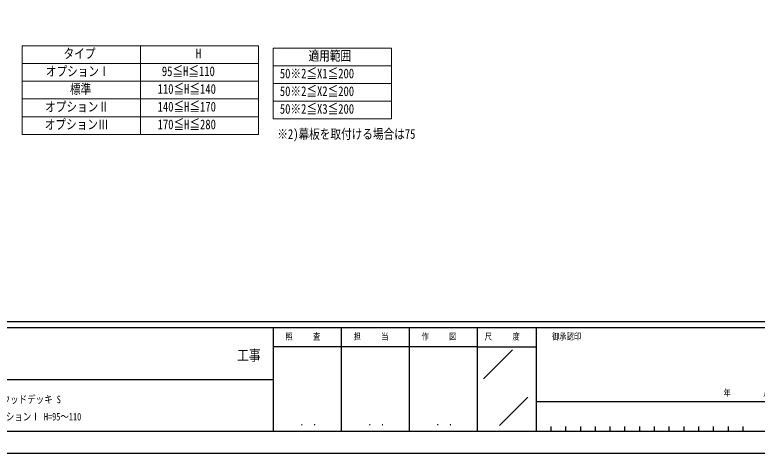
# Model space of a CAD drawing. Units: millimetres, scale not verified. Extents: x -4205 to 4205, y -2970 to 2970.
# Drawn here: x 420 to 2934, y -2970 to -1485 of the extents above; entities that cross this region are included whole.
import ezdxf
from ezdxf.enums import TextEntityAlignment as Align

# ---------------------------------------------------------------- set-up
doc = ezdxf.new("R2010")
doc.units = ezdxf.units.MM
doc.header["$LTSCALE"] = 20
doc.layers.add('0-1_TABLE1', color=7, linetype='Continuous', lineweight=18)
doc.layers.add('0-2_USER1', color=3, linetype='Continuous')
doc.layers.add('0-7_YKK_ZWAK', color=7, linetype='Continuous')
doc.styles.add('ＭＳ ゴシック', font='')
doc.styles.get('ＭＳ ゴシック').set_extended_font_data('MS Gothic')

msp = doc.modelspace()

# ---------------------------------------------------------------- linework, layer by layer
at = {"layer": '0-1_TABLE1'}
for p, q in [((445, -1590), (1245, -1590)), ((1245, -1590), (1245, -1890)), ((1295, -1597.5), (1695, -1597.5)), ((1695, -1597.5), (1695, -1837.5)), ((445, -1650), (1245, -1650)), ((1295, -1657.5), (1695, -1657.5)), ((445, -1710), (1245, -1710)), ((1295, -1717.5), (1695, -1717.5)), ((445, -1770), (1245, -1770)), ((1295, -1777.5), (1695, -1777.5)), ((445, -1830), (1245, -1830)), ((1295, -1837.5), (1695, -1837.5)), ((445, -1890), (1245, -1890))]:
    msp.add_line(p, q, dxfattribs=at)
for points in [[(445, -1590), (445, -1650), (445, -1890)], [(845, -1590), (845, -1650), (845, -1770), (845, -1890)], [(1295, -1597.5), (1295, -1657.5), (1295, -1777.5), (1295, -1837.5)]]:
    msp.add_lwpolyline(points, dxfattribs=at)
at = {"layer": '0-7_YKK_ZWAK'}
for p, q in [((3895.02, -2525), (-3904.98, -2525)), ((1295.02, -2545), (-4.98, -2545)), ((1525.02, -2545), (1525.02, -2895)), ((1755.02, -2545), (1755.02, -2895)), ((1985.02, -2545), (1985.02, -2895)), ((2185.02, -2545), (1985.02, -2545)), ((3217.52, -2545), (2185.02, -2545)), ((2185.02, -2545), (2185.02, -2895)), ((1985.02, -2610), (1295.02, -2610)), ((1985.02, -2610), (2185.02, -2610)), ((2007.1, -2718.29), (2105.04, -2620.36)), ((-4.98, -2720), (1295.02, -2720)), ((2060.67, -2875.99), (2156.89, -2779.77)), ((2185.02, -2795), (3217.52, -2795)), ((2235.02, -2880), (2235.02, -2895)), ((2285.02, -2880), (2285.02, -2895)), ((2335.02, -2880), (2335.02, -2895)), ((2385.02, -2880), (2385.02, -2895)), ((2435.02, -2880), (2435.02, -2895)), ((2485.02, -2880), (2485.02, -2895)), ((2535.02, -2880), (2535.02, -2895)), ((2585.02, -2880), (2585.02, -2895)), ((2635.02, -2880), (2635.02, -2895)), ((2685.02, -2880), (2685.02, -2895)), ((2735.02, -2880), (2735.02, -2895)), ((2785.02, -2880), (2785.02, -2895)), ((2835.02, -2880), (2835.02, -2895)), ((2885.02, -2880), (2885.02, -2895)), ((-4.98, -2895), (1295.02, -2895)), ((1295.02, -2895), (1985.02, -2895)), ((1985.02, -2895), (2185.02, -2895)), ((2185.02, -2895), (3217.52, -2895))]:
    msp.add_line(p, q, dxfattribs=at)
msp.add_lwpolyline([(-4205, -2970), (4205, -2970), (4205, 2970), (-4205, 2970)], close=True, dxfattribs=at)
msp.add_lwpolyline([(1985.02, -2545), (1295.02, -2545), (1295.02, -2895)], dxfattribs=at)

# ---------------------------------------------------------------- texts
at = {"layer": '0-1_TABLE1', "style": 'ＭＳ ゴシック', "width": 0.8}
for s, p in [('タイプ', (585, -1642.5)), ('H', (1033, -1642.5)), ('適用範囲', (1414.6, -1650)), ('オプションⅠ', (525, -1702.5)), ('95≦H≦110', (917.8, -1702.5)), ('50※2≦X1≦200', (1317.4, -1710)), ('標準', (606.6, -1762.5)), ('110≦H≦140', (903.4, -1762.5)), ('50※2≦X2≦200', (1317.4, -1770)), ('オプションⅡ', (522.6, -1822.5)), ('140≦H≦170', (903.4, -1822.5)), ('50※2≦X3≦200', (1317.4, -1830)), ('170≦H≦280', (903.4, -1882.5)), ('オプションⅢ', (521.4, -1882.5))]:
    msp.add_text(s, height=32.99, dxfattribs=at).set_placement(p, align=Align.BOTTOM_LEFT)
at = {"layer": '0-2_USER1', "style": 'ＭＳ ゴシック', "width": 0.8}
for s, height, p in [('※2)幕板を取付ける場合は75', 32.99, (1308.7, -1915.06)), ('バルコニー用 リウッドデッキ S', 25.66, (160.31, -2808.57)), ('本体 縦張り オプションⅠ H=95～110', 25.66, (160.31, -2866.91))]:
    msp.add_text(s, height=height, dxfattribs=at).set_placement(p, align=Align.BOTTOM_LEFT)
at = {"layer": '0-7_YKK_ZWAK', "style": 'ＭＳ ゴシック', "width": 0.8}
for s, height, p in [('照     査', 21.99, (1336.42, -2592.5)), ('担     当', 21.99, (1567.22, -2592.5)), ('作     図', 21.99, (1797.22, -2592.5)), ('尺     度', 21.99, (2011.42, -2592.5)), ('御承認印', 21.99, (2239.14, -2592.5)), ('工事', 36.66, (1172.33, -2667.46)), ('年        月        日', 21.99, (2819.91, -2783.21)), ('． ．', 25.92, (1385, -2884.35)), ('． ．', 25.92, (1615, -2884.35)), ('． ．', 25.92, (1845, -2884.35))]:
    msp.add_text(s, height=height, dxfattribs=at).set_placement(p, align=Align.BOTTOM_LEFT)

doc.saveas('drawing.dxf')
